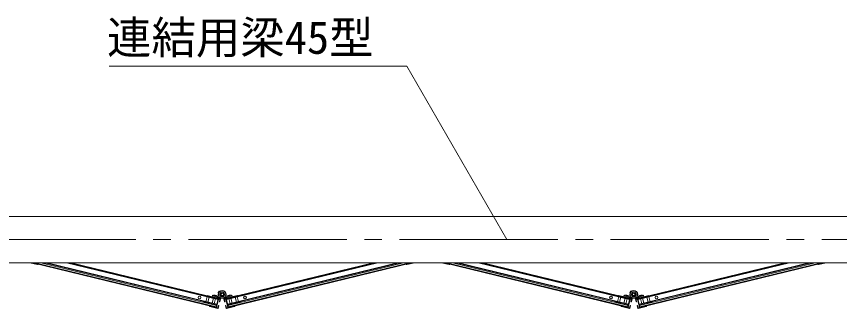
# Model space of a CAD drawing. Units: millimetres, scale not verified. Extents: x 54697 to 74822, y -14438 to 14438.
# Drawn here: x 58256 to 60034, y 11289 to 11919 of the extents above; entities that cross this region are included whole.
import ezdxf
from ezdxf.enums import TextEntityAlignment as Align

# ---------------------------------------------------------------- set-up
doc = ezdxf.new("R2010")
doc.units = ezdxf.units.MM
doc.header["$LTSCALE"] = 38
doc.linetypes.add('CHAIN2', pattern=[12, 9, -1, 1, -1])
doc.linetypes.add('DASHED1', pattern=[1.8, 1.2, -0.6])
for name, color, linetype, lineweight in [('0-6_ﾎﾞﾙﾄ類', 2, 'Continuous', 18), ('1-4_通芯', 1, 'CHAIN2', 18), ('1-7_標準ﾊﾟﾈﾙ', 7, 'Continuous', 18), ('1-9_文字', 7, 'Continuous', 18), ('1-B_連結用梁45', 7, 'Continuous', 18)]:
    doc.layers.add(name, color=color, linetype=linetype, lineweight=lineweight)
doc.styles.add('ＭＳ ゴシック', font='')
doc.styles.get('ＭＳ ゴシック').set_extended_font_data('MS Gothic')

msp = doc.modelspace()

# ---------------------------------------------------------------- linework, layer by layer
at = {"layer": '0-6_ﾎﾞﾙﾄ類'}
for p, q in [((58697.52, 11314.2), (58694.64, 11319.21)), ((58703.28, 11314.2), (58697.52, 11314.2)), ((58703.28, 11324.22), (58706.16, 11319.21)), ((58706.16, 11319.21), (58703.28, 11314.2)), ((59586.51, 11314.2), (59583.63, 11319.21)), ((59592.3, 11314.2), (59586.51, 11314.2)), ((59592.3, 11324.22), (59595.18, 11319.21)), ((59595.18, 11319.21), (59592.3, 11314.2))]:
    msp.add_line(p, q, dxfattribs=at)
for points in [[(58694.64, 11319.21), (58697.52, 11324.22), (58703.28, 11324.22)], [(59583.63, 11319.21), (59586.51, 11324.22), (59592.3, 11324.22)]]:
    msp.add_lwpolyline(points, dxfattribs=at)
for centre, radius in [((58700.4, 11319.21), 4.89), ((58700.4, 11319.21), 3), ((58700.4, 11319.21), 2.46), ((59589.39, 11319.21), 4.89), ((59589.39, 11319.21), 3), ((59589.39, 11319.21), 2.46)]:
    msp.add_circle(centre, radius, dxfattribs=at)
at = {"layer": '1-4_通芯'}
msp.add_line((56347.41, 11437.5), (67648.41, 11437.5), dxfattribs=at)
at = {"layer": '1-7_標準ﾊﾟﾈﾙ'}
for p, q in [((58284.33, 11387.49), (58301.28, 11383.38)), ((58290.69, 11387.49), (58303.08, 11384.49)), ((58295.79, 11387.49), (58687.47, 11292.45)), ((58316.1, 11386.17), (58319.01, 11385.45)), ((58316.97, 11387.49), (58319.37, 11386.92)), ((58319.37, 11386.92), (58319.01, 11385.45)), ((58322.07, 11387.49), (58688.94, 11298.48)), ((58364.04, 11387.49), (58691.28, 11308.08)), ((59036.76, 11387.49), (58709.52, 11308.08)), ((59078.73, 11387.49), (58711.86, 11298.48)), ((59105.01, 11387.49), (58713.33, 11292.45)), ((59083.83, 11387.49), (59081.43, 11386.92)), ((59081.43, 11386.92), (59081.79, 11385.45)), ((59084.7, 11386.17), (59081.79, 11385.45)), ((59110.11, 11387.49), (59097.72, 11384.49)), ((59116.47, 11387.49), (59099.52, 11383.38)), ((59173.32, 11387.49), (59190.27, 11383.38)), ((59179.68, 11387.49), (59192.1, 11384.49)), ((59184.78, 11387.49), (59576.46, 11292.45)), ((59205.09, 11386.17), (59208.03, 11385.45)), ((59205.99, 11387.49), (59208.36, 11386.92)), ((59208.36, 11386.92), (59208.03, 11385.45)), ((59211.06, 11387.49), (59577.93, 11298.48)), ((59253.03, 11387.49), (59580.27, 11308.08)), ((59925.75, 11387.49), (59598.54, 11308.08)), ((59967.72, 11387.49), (59600.88, 11298.48)), ((59994.03, 11387.49), (59602.32, 11292.45)), ((59972.82, 11387.49), (59970.42, 11386.92)), ((59970.42, 11386.92), (59970.78, 11385.45)), ((59973.69, 11386.17), (59970.78, 11385.45)), ((59999.1, 11387.49), (59986.71, 11384.49)), ((60005.46, 11387.49), (59988.51, 11383.38)), ((58693.44, 11326.02), (58691.73, 11323.56)), ((58694.85, 11325.63), (58694.13, 11326.14)), ((59582.43, 11326.02), (59580.72, 11323.56)), ((59583.84, 11325.63), (59583.15, 11326.14)), ((58667.25, 11315.16), (58667.49, 11316.12)), ((58691.55, 11309.25), (58667.25, 11315.16)), ((58668.09, 11316.48), (58696.29, 11309.64)), ((58691.55, 11309.25), (58688.64, 11297.31)), ((58691.85, 11322.87), (58692.51, 11322.39)), ((58691.91, 11319.21), (58691.91, 11314.83)), ((58696.65, 11309.04), (58695.18, 11302.98)), ((58704.15, 11309.04), (58705.62, 11302.98)), ((58732.71, 11316.48), (58704.51, 11309.64)), ((58708.89, 11319.21), (58708.89, 11314.83)), ((58709.25, 11309.25), (58733.55, 11315.16)), ((58709.25, 11309.25), (58712.16, 11297.31)), ((58710.54, 11315.22), (58710.99, 11313.27)), ((58733.55, 11315.16), (58733.31, 11316.12)), ((59556.27, 11315.16), (59556.48, 11316.12)), ((59580.54, 11309.25), (59556.27, 11315.16)), ((59557.11, 11316.48), (59585.28, 11309.64)), ((59580.54, 11309.25), (59577.66, 11297.31)), ((59580.84, 11322.87), (59581.53, 11322.39)), ((59580.9, 11319.21), (59580.9, 11314.83)), ((59585.64, 11309.04), (59584.17, 11302.98)), ((59593.14, 11309.04), (59594.64, 11302.98)), ((59621.7, 11316.48), (59593.53, 11309.64)), ((59597.91, 11319.21), (59597.91, 11314.83)), ((59598.24, 11309.25), (59622.54, 11315.16)), ((59598.24, 11309.25), (59601.15, 11297.31)), ((59599.53, 11315.22), (59600.01, 11313.27)), ((59622.54, 11315.16), (59622.3, 11316.12)), ((58659.51, 11304.39), (58659.15, 11302.92)), ((58662.06, 11302.2), (58659.15, 11302.92)), ((58688.64, 11297.31), (58659.51, 11304.39)), ((58671.78, 11299.86), (58671.42, 11300.46)), ((58688.31, 11295.84), (58671.78, 11299.86)), ((58687.2, 11291.28), (58672.86, 11294.76)), ((58691.22, 11288.76), (58673.97, 11292.93)), ((58688.31, 11295.84), (58687.2, 11291.28)), ((58693.29, 11295.21), (58691.82, 11289.12)), ((58692.3, 11295.42), (58693.29, 11295.21)), ((58694.19, 11303.22), (58695.18, 11302.98)), ((58706.61, 11303.22), (58705.62, 11302.98)), ((58708.5, 11295.42), (58707.51, 11295.21)), ((58707.51, 11295.21), (58708.98, 11289.12)), ((58709.58, 11288.76), (58726.83, 11292.93)), ((58712.16, 11297.31), (58741.29, 11304.39)), ((58712.49, 11295.84), (58729.02, 11299.86)), ((58712.49, 11295.84), (58713.6, 11291.28)), ((58713.6, 11291.28), (58727.94, 11294.76)), ((58729.02, 11299.86), (58729.38, 11300.46)), ((58738.74, 11302.2), (58741.65, 11302.92)), ((58741.29, 11304.39), (58741.65, 11302.92)), ((59548.5, 11304.39), (59548.14, 11302.92)), ((59551.05, 11302.2), (59548.14, 11302.92)), ((59577.66, 11297.31), (59548.5, 11304.39)), ((59560.77, 11299.86), (59560.41, 11300.46)), ((59577.3, 11295.84), (59560.77, 11299.86)), ((59576.19, 11291.28), (59561.85, 11294.76)), ((59580.21, 11288.76), (59562.96, 11292.93)), ((59577.3, 11295.84), (59576.19, 11291.28)), ((59582.28, 11295.21), (59580.81, 11289.12)), ((59581.32, 11295.42), (59582.28, 11295.21)), ((59583.21, 11303.22), (59584.17, 11302.98)), ((59595.6, 11303.22), (59594.64, 11302.98)), ((59597.49, 11295.42), (59596.53, 11295.21)), ((59596.53, 11295.21), (59598, 11289.12)), ((59598.6, 11288.76), (59615.85, 11292.93)), ((59601.15, 11297.31), (59630.31, 11304.39)), ((59601.51, 11295.84), (59618.01, 11299.86)), ((59601.51, 11295.84), (59602.62, 11291.28)), ((59602.62, 11291.28), (59616.96, 11294.76)), ((59618.01, 11299.86), (59618.4, 11300.46)), ((59627.73, 11302.2), (59630.67, 11302.92)), ((59630.31, 11304.39), (59630.67, 11302.92))]:
    msp.add_line(p, q, dxfattribs=at)
at = {"layer": '1-7_標準ﾊﾟﾈﾙ', "color": 4, "linetype": 'DASHED1', "lineweight": 9}
for p, q in [((58313.43, 11387.49), (58313.4, 11387.34)), ((59087.37, 11387.49), (59087.4, 11387.34)), ((59202.45, 11387.49), (59202.39, 11387.34)), ((59976.36, 11387.49), (59976.39, 11387.34)), ((58668.12, 11314.95), (58665.24, 11302.98)), ((58672.2, 11313.96), (58669.32, 11301.99)), ((58681.74, 11311.65), (58678.83, 11299.68)), ((58682.1, 11313.09), (58681.74, 11311.65)), ((58685.82, 11310.63), (58682.91, 11298.69)), ((58686.18, 11312.1), (58685.82, 11310.63)), ((58714.62, 11312.1), (58714.98, 11310.63)), ((58714.98, 11310.63), (58717.89, 11298.69)), ((58718.7, 11313.09), (58719.06, 11311.65)), ((58719.06, 11311.65), (58721.97, 11299.68)), ((58728.6, 11313.96), (58731.48, 11301.99)), ((58732.68, 11314.95), (58735.56, 11302.98)), ((59557.14, 11314.95), (59554.23, 11302.98)), ((59561.22, 11313.96), (59558.31, 11301.99)), ((59570.73, 11311.65), (59567.82, 11299.68)), ((59571.09, 11313.09), (59570.73, 11311.65)), ((59574.81, 11310.63), (59571.93, 11298.69)), ((59575.17, 11312.1), (59574.81, 11310.63)), ((59603.64, 11312.1), (59603.97, 11310.63)), ((59603.97, 11310.63), (59606.88, 11298.69)), ((59607.72, 11313.09), (59608.05, 11311.65)), ((59608.05, 11311.65), (59610.96, 11299.68)), ((59617.59, 11313.96), (59620.5, 11301.99)), ((59621.67, 11314.95), (59624.58, 11302.98)), ((58665.24, 11302.98), (58665, 11302.02)), ((58669.32, 11301.99), (58669.08, 11301.03)), ((58731.48, 11301.99), (58731.72, 11301.03)), ((58735.56, 11302.98), (58735.8, 11302.02)), ((59554.23, 11302.98), (59553.99, 11302.02)), ((59558.31, 11301.99), (59558.07, 11301.03)), ((59620.5, 11301.99), (59620.71, 11301.03)), ((59624.58, 11302.98), (59624.82, 11302.02))]:
    msp.add_line(p, q, dxfattribs=at)
at = {"layer": '1-7_標準ﾊﾟﾈﾙ'}
for points in [[(58290.69, 11387.49), (58687.2, 11291.28), (58691.82, 11310.42), (58374.21, 11387.49)], [(58295.79, 11387.49), (58687.47, 11292.45), (58688.19, 11295.36), (58308.51, 11387.49)], [(58316.1, 11386.17), (58315.74, 11386.77), (58312.74, 11387.49)], [(58316.97, 11387.49), (58688.64, 11297.31), (58691.55, 11309.25), (58369.14, 11387.49)], [(59110.11, 11387.49), (58713.6, 11291.28), (58708.98, 11310.42), (59026.59, 11387.49)], [(59083.83, 11387.49), (58712.16, 11297.31), (58709.25, 11309.25), (59031.66, 11387.49)], [(59105.01, 11387.49), (58713.33, 11292.45), (58712.61, 11295.36), (59092.29, 11387.49)], [(59084.7, 11386.17), (59085.06, 11386.77), (59088.06, 11387.49)], [(59179.68, 11387.49), (59576.19, 11291.28), (59580.84, 11310.42), (59263.23, 11387.49)], [(59184.78, 11387.49), (59576.46, 11292.45), (59577.18, 11295.36), (59197.5, 11387.49)], [(59205.09, 11386.17), (59204.73, 11386.77), (59201.73, 11387.49)], [(59205.99, 11387.49), (59577.66, 11297.31), (59580.54, 11309.25), (59258.13, 11387.49)], [(59999.1, 11387.49), (59602.62, 11291.28), (59597.97, 11310.42), (59915.58, 11387.49)], [(59972.82, 11387.49), (59601.15, 11297.31), (59598.24, 11309.25), (59920.68, 11387.49)], [(59994.03, 11387.49), (59602.32, 11292.45), (59601.63, 11295.36), (59981.31, 11387.49)], [(59973.69, 11386.17), (59974.08, 11386.77), (59977.05, 11387.49)], [(58693.35, 11314.47), (58679.58, 11317.83), (58679.1, 11315.88), (58696.5, 11311.65)], [(58692.3, 11295.42), (58691.07, 11290.32), (58688.16, 11291.04), (58692.51, 11309.01), (58695.45, 11308.32), (58694.19, 11303.22)], [(58707.45, 11314.47), (58721.22, 11317.83), (58721.7, 11315.88), (58704.3, 11311.65)], [(58708.5, 11295.42), (58709.73, 11290.32), (58712.64, 11291.04), (58708.29, 11309.01), (58705.35, 11308.32), (58706.61, 11303.22)], [(59582.34, 11314.47), (59568.57, 11317.83), (59568.12, 11315.88), (59585.49, 11311.65)], [(59581.32, 11295.42), (59580.06, 11290.32), (59577.15, 11291.04), (59581.53, 11309.01), (59584.44, 11308.32), (59583.21, 11303.22)], [(59596.47, 11314.47), (59610.21, 11317.83), (59610.69, 11315.88), (59593.29, 11311.65)], [(59597.49, 11295.42), (59598.72, 11290.32), (59601.63, 11291.04), (59597.28, 11309.01), (59594.37, 11308.32), (59595.6, 11303.22)], [(58662.06, 11302.2), (58662.66, 11302.59), (58671.42, 11300.46)], [(58738.74, 11302.2), (58738.14, 11302.59), (58729.38, 11300.46)], [(59551.05, 11302.2), (59551.65, 11302.59), (59560.41, 11300.46)], [(59627.73, 11302.2), (59627.13, 11302.59), (59618.4, 11300.46)]]:
    msp.add_lwpolyline(points, dxfattribs=at)
for points in [[(58694.67, 11312.1), (58679.1, 11315.88), (58678.65, 11313.93), (58694.19, 11310.15)], [(58721.7, 11315.88), (58706.13, 11312.1), (58706.61, 11310.15), (58722.15, 11313.93)], [(59583.66, 11312.1), (59568.12, 11315.88), (59567.64, 11313.93), (59583.18, 11310.15)], [(59610.69, 11315.88), (59595.15, 11312.1), (59595.6, 11310.15), (59611.17, 11313.93)]]:
    msp.add_lwpolyline(points, close=True, dxfattribs=at)
for centre, radius in [((58700.4, 11319.21), 8.49), ((58700.4, 11319.21), 8.01), ((59589.39, 11319.21), 8.49), ((59589.39, 11319.21), 8.01), ((58651.23, 11312.7), 3), ((58749.57, 11312.7), 3), ((59540.22, 11312.7), 3), ((59638.56, 11312.7), 3)]:
    msp.add_circle(centre, radius, dxfattribs=at)
for centre, radius, start, end in [((58301.64, 11384.85), 1.5, 256.359, 346.359), ((58313.13, 11395.11), 8.49, 243.741, 284.431), ((59087.67, 11395.11), 8.49, 255.569, 296.259), ((59099.16, 11384.85), 1.5, 193.641, 283.641), ((59190.63, 11384.85), 1.5, 256.359, 346.359), ((59202.12, 11395.11), 8.49, 243.741, 284.431), ((59976.66, 11395.11), 8.49, 255.569, 296.259), ((59988.18, 11384.85), 1.5, 193.641, 283.641), ((58693.86, 11325.72), 0.51, 55, 145), ((59582.85, 11325.72), 0.51, 55, 145), ((58667.97, 11316), 0.51, 76.359, 166.359), ((58683.3, 11309.19), 8.49, 48.286, 104.431), ((58692.12, 11323.26), 0.51, 145, 235), ((58696.17, 11309.16), 0.51, 346.359, 76.359), ((58704.63, 11309.16), 0.51, 103.641, 193.641), ((58717.5, 11309.19), 8.49, 75.569, 131.714), ((58732.83, 11316), 0.51, 13.641, 103.641), ((59556.99, 11316), 0.51, 76.359, 166.359), ((59572.29, 11309.19), 8.49, 48.286, 104.431), ((59581.14, 11323.26), 0.51, 145, 235), ((59585.16, 11309.16), 0.51, 346.359, 76.359), ((59593.65, 11309.16), 0.51, 103.641, 193.641), ((59606.49, 11309.19), 8.49, 75.569, 131.714), ((59621.82, 11316), 0.51, 13.641, 103.641), ((58668.81, 11308.8), 8.49, 228.286, 284.431), ((58674.3, 11294.4), 1.5, 166.359, 256.359), ((58726.5, 11294.4), 1.5, 283.641, 13.641), ((58731.99, 11308.8), 8.49, 255.569, 311.714), ((59557.8, 11308.8), 8.49, 228.286, 284.431), ((59563.32, 11294.4), 1.5, 166.359, 256.359), ((59615.49, 11294.4), 1.5, 283.641, 13.641), ((59621.01, 11308.8), 8.49, 255.569, 311.714), ((58691.31, 11289.24), 0.51, 256.359, 346.359), ((58709.46, 11289.24), 0.51, 193.641, 283.641), ((59580.33, 11289.24), 0.51, 256.359, 346.359), ((59598.48, 11289.24), 0.51, 193.641, 283.641)]:
    msp.add_arc(centre, radius, start, end, dxfattribs=at)
at = {"layer": '1-9_文字'}
for p, q in [((58456.29, 11811.81), (59099.04, 11811.81)), ((59099.4, 11811.81), (59099.04, 11811.81)), ((59315.52, 11437.5), (59099.4, 11811.81))]:
    msp.add_line(p, q, dxfattribs=at)
at = {"layer": '1-B_連結用梁45'}
msp.add_lwpolyline([(60941.4, 11387.49), (56347.41, 11387.49), (56347.41, 11487.51), (60941.4, 11487.51)], close=True, dxfattribs=at)

# ---------------------------------------------------------------- texts
at = {"layer": '1-9_文字', "style": 'ＭＳ ゴシック'}
msp.add_text('連結用梁45型', height=70.38, dxfattribs=at).set_placement((58451.58, 11817.21), align=Align.BOTTOM_LEFT)

doc.saveas('drawing.dxf')
